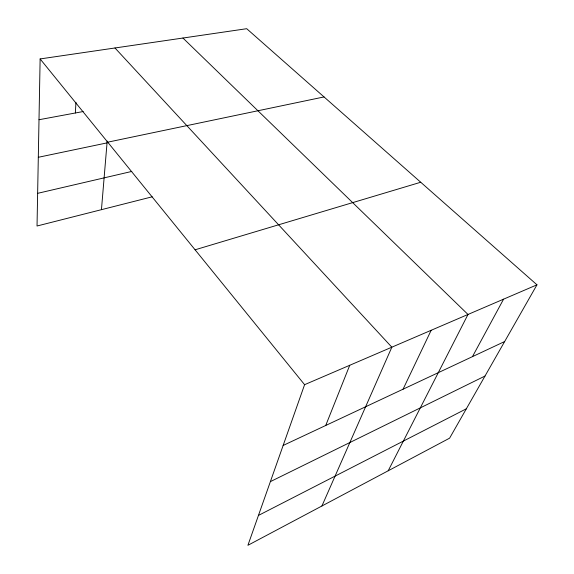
<?xml version="1.0" encoding="UTF-8"?>
<svg xmlns="http://www.w3.org/2000/svg" width="574" height="574" viewBox="0 0 574 574"><rect width="100%" height="100%" fill="white"/><g stroke="black" fill="none" stroke-linecap="round" stroke-linejoin="round"><path stroke-width="0.86" d="M536.97 284.819L304.593 384.68L247.911 545.3L449.607 438.163L536.97 284.819L246.705 28.7L40.13 58.935L37.03 226.005L152.196 196.803M75.373 112.985L75.933 102.301M101.447 209.668L107.187 141.118M325.716 425.478L349.745 365.272M321.921 505.988L391.841 347.184L114.979 47.979M403.056 389.201L431.167 330.287M388.196 470.788L467.997 314.459L182.941 38.035M472.452 356.641L503.577 299.169M258.451 515.43L466.339 408.788M270.376 481.636L485.001 376.042M283.147 445.453L504.661 341.53M195.088 249.798L420.728 182.252M37.633 193.338L131.798 171.432M107.718 142.18L324.037 96.934M38.307 157.29L107.037 142.89M39.003 119.729L83.18 111.535M40.13 58.935L304.593 384.68"/></g></svg>
